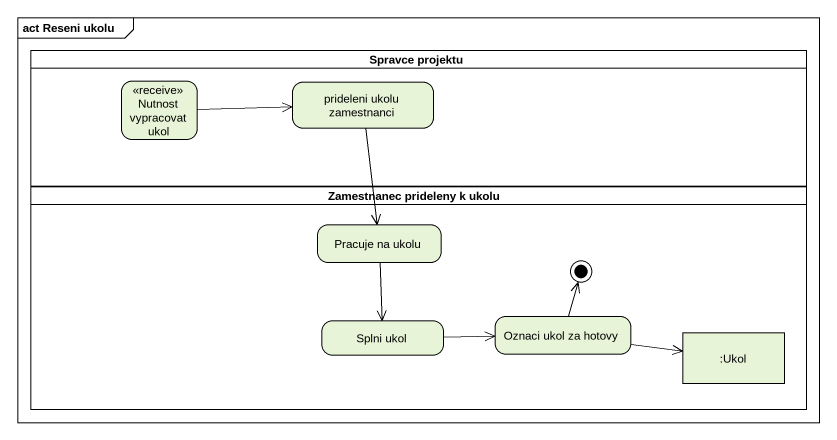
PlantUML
@startuml
mainframe act Reseni ukolu
hide empty description
state "Spravce projektu" as Spravce_projektu <<partition>> {
  state "Nutnost vypracovat ukol" as Nutnost_vypracovat_ukol <<receive>>
  state "prideleni ukolu zamestnanci" as prideleni_ukolu_zamestnanci
}
state "Zamestnanec prideleny k ukolu" as Zamestnanec_prideleny_k <<partition>> {
  state "Pracuje na ukolu" as Pracuje_na_ukolu
  state "Splni ukol" as Splni_ukol
  state "Oznaci ukol za hotovy" as Oznaci_ukol_za_hotovy
  state ":Ukol" as Ukol <<object>>
  Oznaci_ukol_za_hotovy -up-> [*]
}
Nutnost_vypracovat_ukol -right-> prideleni_ukolu_zamestnanci
prideleni_ukolu_zamestnanci --> Pracuje_na_ukolu
Pracuje_na_ukolu --> Splni_ukol
Splni_ukol -right-> Oznaci_ukol_za_hotovy
Oznaci_ukol_za_hotovy -right-> Ukol
@enduml
